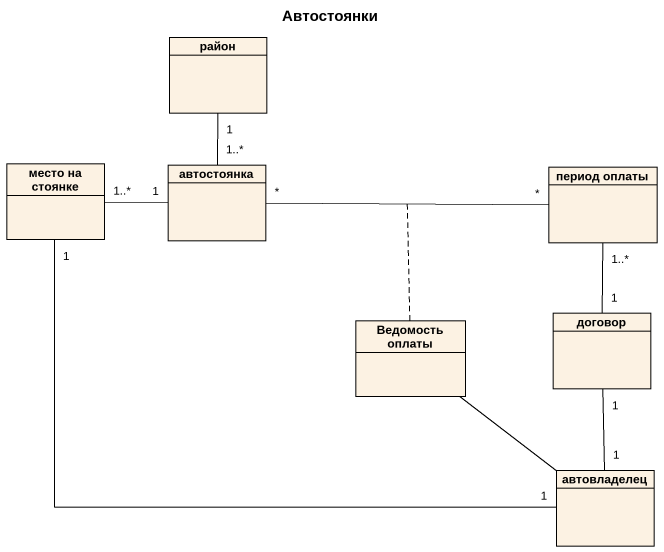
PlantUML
@startuml
title Автостоянки
hide circle
hide empty members
class район
class "место на стоянке" as место_на_стоянке
class автостоянка
class "период оплаты" as период_оплаты
class "Ведомость оплаты" as Ведомость_оплаты
class договор
class автовладелец
район "1" -- "1..*" автостоянка
место_на_стоянке "1..*" -right- "1" автостоянка
место_на_стоянке "1" -right- "1" автовладелец
автостоянка "*" -right- "*" период_оплаты
(автостоянка, период_оплаты) .. Ведомость_оплаты
договор "1" -up- "1..*" период_оплаты
автовладелец -up- Ведомость_оплаты
автовладелец "1" -up- "1" договор
@enduml
